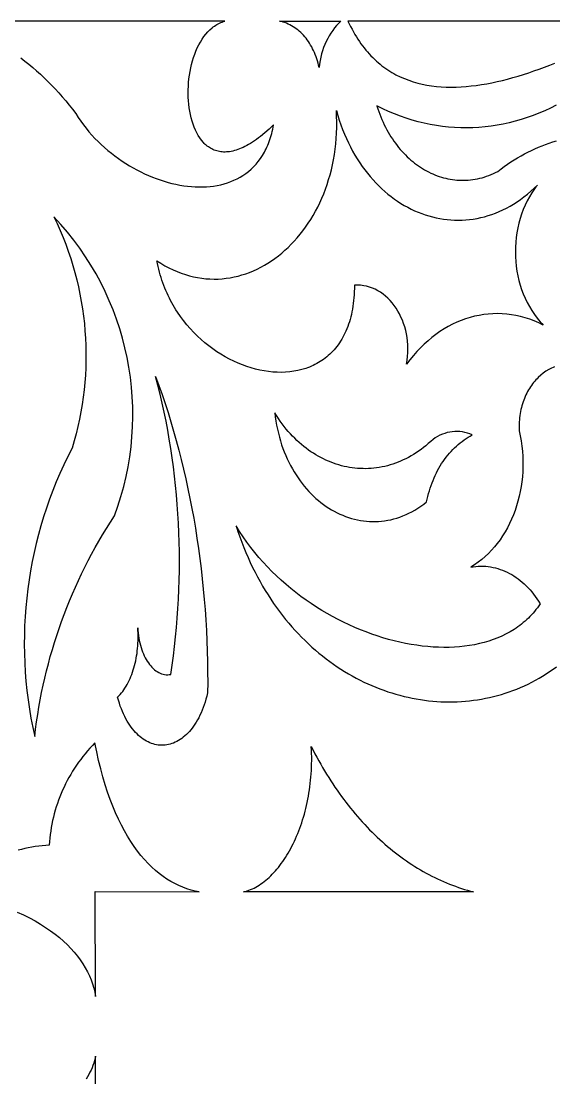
# Model space of a CAD drawing. Extents: x 599 to 929, y 27 to 457.
# Drawn here: x 694.5 to 731.7, y 343.7 to 417.4 of the extents above; entities that cross this region are included whole.
import ezdxf

# ---------------------------------------------------------------- set-up
doc = ezdxf.new("R2010")
doc.units = 0
doc.layers.add('LAYER_1', color=18, linetype='CONTINUOUS')

msp = doc.modelspace()

# ---------------------------------------------------------------- linework, layer by layer
at = {"layer": 'LAYER_1'}
for points in [[(694.467, 414.841), (694.744, 414.628), (695.019, 414.408), (695.291, 414.181), (695.56, 413.948), (695.825, 413.708), (696.088, 413.462), (696.347, 413.209), (696.603, 412.949), (696.855, 412.684), (697.104, 412.411), (697.349, 412.133), (697.591, 411.848), (697.828, 411.557), (698.062, 411.259), (698.292, 410.956), (698.462, 410.692), (698.639, 410.434), (698.824, 410.181), (699.016, 409.935), (699.215, 409.694), (699.421, 409.46), (699.633, 409.232), (699.851, 409.011), (700.075, 408.796), (700.304, 408.587), (700.539, 408.385), (700.778, 408.19), (701.022, 408.002), (701.27, 407.821), (701.522, 407.648), (701.777, 407.481), (702.036, 407.322), (702.297, 407.17), (702.561, 407.026), (702.828, 406.89), (703.096, 406.761), (703.367, 406.64), (703.638, 406.528), (703.911, 406.423), (704.184, 406.327), (704.458, 406.239), (704.731, 406.16), (705.005, 406.089), (705.278, 406.027), (705.551, 405.973), (705.822, 405.929), (706.092, 405.894), (706.36, 405.867), (706.626, 405.85), (706.889, 405.843), (707.15, 405.844), (707.408, 405.856), (707.662, 405.877), (707.913, 405.908), (708.16, 405.948), (708.403, 405.999), (708.641, 406.06), (708.875, 406.131), (709.103, 406.212), (709.325, 406.304), (709.542, 406.407), (709.753, 406.52), (709.957, 406.644), (710.154, 406.778), (710.345, 406.924), (710.528, 407.081), (710.703, 407.249), (710.871, 407.428), (711.03, 407.619), (711.18, 407.822), (711.322, 408.036), (711.389, 408.147), (711.454, 408.261), (711.516, 408.379), (711.577, 408.499), (711.634, 408.622), (711.689, 408.749), (711.742, 408.878), (711.792, 409.011), (711.839, 409.146), (711.884, 409.285), (711.926, 409.426), (711.966, 409.571), (712.002, 409.719), (712.036, 409.87), (712.067, 410.024), (712.095, 410.181), (711.783, 409.884), (711.479, 409.615), (711.185, 409.373), (711.04, 409.262), (710.898, 409.158), (710.759, 409.059), (710.621, 408.967), (710.485, 408.882), (710.352, 408.802), (710.22, 408.728), (710.091, 408.66), (709.964, 408.599), (709.839, 408.542), (709.716, 408.492), (709.596, 408.447), (709.477, 408.408), (709.361, 408.374), (709.246, 408.345), (709.134, 408.322), (709.024, 408.303), (708.916, 408.29), (708.81, 408.282), (708.706, 408.278), (708.604, 408.28), (708.504, 408.286), (708.407, 408.297), (708.311, 408.312), (708.218, 408.331), (708.127, 408.355), (708.037, 408.383), (707.95, 408.416), (707.865, 408.452), (707.782, 408.493), (707.701, 408.537), (707.622, 408.585), (707.546, 408.637), (707.471, 408.693), (707.398, 408.752), (707.328, 408.814), (707.259, 408.88), (707.193, 408.949), (707.066, 409.097), (706.947, 409.257), (706.837, 409.428), (706.734, 409.61), (706.64, 409.802), (706.554, 410.003), (706.476, 410.212), (706.406, 410.429), (706.345, 410.654), (706.291, 410.885), (706.245, 411.121), (706.207, 411.363), (706.178, 411.608), (706.156, 411.858), (706.142, 412.11), (706.136, 412.364), (706.138, 412.62), (706.148, 412.876), (706.166, 413.133), (706.191, 413.388), (706.225, 413.643), (706.266, 413.895), (706.315, 414.144), (706.372, 414.39), (706.436, 414.632), (706.509, 414.869), (706.589, 415.1), (706.676, 415.325), (706.772, 415.543), (706.875, 415.752), (706.986, 415.954), (707.104, 416.146), (707.23, 416.329), (707.363, 416.5), (707.505, 416.661), (707.653, 416.809), (707.809, 416.945), (707.89, 417.008), (707.973, 417.067), (708.058, 417.123), (708.144, 417.176), (708.233, 417.224), (708.323, 417.269), (708.415, 417.31), (708.509, 417.347), (708.605, 417.379), (708.702, 417.408), (689.381, 417.41)], [(737.815, 417.407), (717.285, 417.407), (717.377, 417.214), (717.471, 417.025), (717.567, 416.841), (717.666, 416.662), (717.767, 416.488), (717.87, 416.318), (717.975, 416.153), (718.082, 415.993), (718.192, 415.836), (718.303, 415.685), (718.417, 415.538), (718.533, 415.395), (718.65, 415.257), (718.77, 415.122), (718.891, 414.993), (719.015, 414.867), (719.14, 414.746), (719.267, 414.628), (719.396, 414.515), (719.527, 414.406), (719.659, 414.301), (719.794, 414.2), (719.929, 414.103), (720.067, 414.009), (720.206, 413.92), (720.347, 413.834), (720.49, 413.752), (720.633, 413.674), (720.926, 413.529), (721.224, 413.398), (721.528, 413.281), (721.837, 413.178), (722.152, 413.088), (722.471, 413.011), (722.795, 412.947), (723.124, 412.895), (723.456, 412.855), (723.793, 412.827), (724.133, 412.811), (724.477, 412.805), (724.825, 412.81), (725.175, 412.825), (725.528, 412.85), (725.883, 412.885), (726.241, 412.929), (726.601, 412.982), (726.963, 413.044), (727.326, 413.114), (727.691, 413.192), (728.057, 413.278), (728.424, 413.371), (728.791, 413.471), (729.159, 413.578), (729.527, 413.691), (729.896, 413.809), (730.263, 413.934), (730.631, 414.063), (730.997, 414.198), (731.363, 414.337), (731.728, 414.481)], [(731.82, 411.55), (731.419, 411.348), (731.015, 411.16), (730.608, 410.985), (730.198, 410.824), (729.786, 410.677), (729.371, 410.543), (728.955, 410.424), (728.536, 410.318), (728.117, 410.226), (727.695, 410.148), (727.273, 410.083), (726.849, 410.033), (726.425, 409.996), (726, 409.973), (725.575, 409.964), (725.15, 409.968), (724.725, 409.987), (724.3, 410.019), (723.876, 410.066), (723.452, 410.126), (723.03, 410.2), (722.609, 410.288), (722.189, 410.39), (721.77, 410.506), (721.354, 410.636), (720.939, 410.779), (720.527, 410.937), (720.117, 411.108), (719.71, 411.294), (719.306, 411.493), (719.369, 411.296), (719.436, 411.101), (719.506, 410.91), (719.58, 410.722), (719.657, 410.538), (719.737, 410.357), (719.821, 410.179), (719.907, 410.005), (719.997, 409.834), (720.09, 409.667), (720.186, 409.504), (720.285, 409.344), (720.386, 409.188), (720.491, 409.035), (720.598, 408.886), (720.708, 408.741), (720.82, 408.6), (720.935, 408.462), (721.052, 408.329), (721.172, 408.199), (721.294, 408.073), (721.418, 407.951), (721.544, 407.834), (721.673, 407.72), (721.803, 407.61), (721.935, 407.505), (722.07, 407.404), (722.206, 407.306), (722.343, 407.214), (722.483, 407.125), (722.624, 407.041), (722.767, 406.961), (722.911, 406.885), (723.056, 406.814), (723.203, 406.748), (723.351, 406.685), (723.501, 406.628), (723.651, 406.575), (723.803, 406.526), (723.956, 406.483), (724.109, 406.443), (724.263, 406.409), (724.419, 406.379), (724.574, 406.355), (724.731, 406.335), (724.888, 406.32), (725.046, 406.309), (725.204, 406.304), (725.363, 406.304), (725.521, 406.308), (725.68, 406.318), (725.84, 406.333), (725.999, 406.353), (726.159, 406.378), (726.318, 406.409), (726.477, 406.444), (726.637, 406.485), (726.796, 406.531), (726.954, 406.583), (727.112, 406.64), (727.27, 406.702), (727.428, 406.77), (727.585, 406.843), (727.741, 406.922), (727.966, 407.097), (728.193, 407.266), (728.422, 407.429), (728.654, 407.586), (728.888, 407.737), (729.124, 407.881), (729.362, 408.019), (729.602, 408.151), (729.844, 408.277), (730.087, 408.396), (730.333, 408.509), (730.58, 408.616), (730.828, 408.717), (731.078, 408.811), (731.33, 408.898), (731.582, 408.979), (731.836, 409.054)], [(731.697, 393.289), (731.595, 393.248), (731.494, 393.203), (731.296, 393.101), (731.102, 392.985), (730.915, 392.854), (730.735, 392.709), (730.561, 392.55), (730.478, 392.466), (730.396, 392.378), (730.316, 392.287), (730.239, 392.193), (730.163, 392.096), (730.09, 391.996), (730.02, 391.893), (729.952, 391.787), (729.886, 391.678), (729.823, 391.567), (729.763, 391.452), (729.706, 391.335), (729.651, 391.215), (729.599, 391.093), (729.551, 390.968), (729.505, 390.841), (729.463, 390.712), (729.423, 390.58), (729.387, 390.445), (729.355, 390.309), (729.326, 390.17), (729.3, 390.029), (729.278, 389.886), (729.259, 389.742), (729.245, 389.595), (729.234, 389.446), (729.227, 389.295), (729.224, 389.143), (729.225, 388.989), (729.23, 388.833), (729.308, 388.477), (729.372, 388.119), (729.422, 387.762), (729.459, 387.404), (729.484, 387.046), (729.495, 386.689), (729.494, 386.334), (729.48, 385.98), (729.454, 385.629), (729.416, 385.281), (729.366, 384.936), (729.304, 384.595), (729.231, 384.258), (729.146, 383.926), (729.05, 383.6), (728.942, 383.279), (728.824, 382.964), (728.695, 382.656), (728.556, 382.355), (728.406, 382.062), (728.245, 381.777), (728.075, 381.501), (727.895, 381.234), (727.705, 380.976), (727.506, 380.729), (727.297, 380.492), (727.079, 380.266), (726.852, 380.052), (726.616, 379.85), (726.371, 379.661), (726.118, 379.484), (725.856, 379.321), (726.031, 379.349), (726.205, 379.369), (726.379, 379.382), (726.552, 379.387), (726.725, 379.385), (726.897, 379.375), (727.069, 379.358), (727.239, 379.333), (727.408, 379.302), (727.576, 379.263), (727.743, 379.217), (727.908, 379.165), (728.072, 379.105), (728.234, 379.038), (728.394, 378.965), (728.551, 378.885), (728.707, 378.799), (728.86, 378.706), (729.011, 378.606), (729.159, 378.5), (729.305, 378.388), (729.448, 378.269), (729.587, 378.145), (729.724, 378.014), (729.857, 377.877), (729.987, 377.734), (730.114, 377.585), (730.236, 377.431), (730.355, 377.271), (730.47, 377.105), (730.581, 376.933), (730.688, 376.756), (730.596, 376.621), (730.501, 376.489), (730.404, 376.361), (730.303, 376.235), (730.199, 376.113), (730.093, 375.994), (729.983, 375.878), (729.871, 375.766), (729.756, 375.656), (729.638, 375.55), (729.518, 375.446), (729.395, 375.346), (729.27, 375.249), (729.141, 375.155), (729.011, 375.064), (728.878, 374.976), (728.605, 374.81), (728.322, 374.655), (728.031, 374.513), (727.731, 374.383), (727.424, 374.264), (727.108, 374.158), (726.785, 374.063), (726.455, 373.98), (726.118, 373.908), (725.775, 373.849), (725.426, 373.8), (725.072, 373.763), (724.712, 373.737), (724.348, 373.722), (723.979, 373.719), (723.605, 373.727), (723.229, 373.745), (722.848, 373.775), (722.465, 373.815), (722.079, 373.866), (721.691, 373.928), (721.3, 374), (720.908, 374.083), (720.515, 374.176), (720.122, 374.279), (719.727, 374.393), (719.333, 374.517), (718.939, 374.651), (718.545, 374.795), (718.152, 374.949), (717.761, 375.113), (717.371, 375.287), (716.984, 375.471), (716.599, 375.664), (716.216, 375.866), (715.837, 376.078), (715.462, 376.3), (715.09, 376.531), (714.722, 376.771), (714.36, 377.02), (714.002, 377.278), (713.649, 377.546), (713.302, 377.822), (712.961, 378.107), (712.627, 378.401), (712.299, 378.704), (711.979, 379.015), (711.666, 379.334), (711.361, 379.663), (711.065, 379.999), (710.776, 380.344), (710.497, 380.697), (710.227, 381.058), (709.967, 381.427), (709.717, 381.805), (709.478, 382.19), (709.604, 381.807), (709.735, 381.43), (709.872, 381.059), (710.015, 380.695), (710.162, 380.336), (710.315, 379.983), (710.472, 379.636), (710.634, 379.295), (710.802, 378.96), (710.974, 378.631), (711.15, 378.308), (711.331, 377.992), (711.517, 377.681), (711.707, 377.376), (711.901, 377.077), (712.099, 376.784), (712.301, 376.498), (712.508, 376.217), (712.718, 375.942), (712.932, 375.674), (713.149, 375.411), (713.37, 375.155), (713.595, 374.904), (713.823, 374.66), (714.054, 374.422), (714.289, 374.189), (714.526, 373.963), (714.767, 373.743), (715.011, 373.529), (715.257, 373.322), (715.506, 373.12), (715.758, 372.924), (716.012, 372.735), (716.269, 372.552), (716.528, 372.374), (716.789, 372.203), (717.052, 372.038), (717.318, 371.879), (717.585, 371.727), (717.854, 371.58), (718.125, 371.44), (718.398, 371.305), (718.673, 371.177), (718.948, 371.055), (719.226, 370.94), (719.504, 370.83), (719.784, 370.727), (720.064, 370.63), (720.346, 370.539), (720.629, 370.454), (720.913, 370.375), (721.197, 370.303), (721.482, 370.237), (721.767, 370.177), (722.053, 370.123), (722.339, 370.075), (722.626, 370.034), (722.912, 369.999), (723.199, 369.97), (723.486, 369.948), (723.772, 369.931), (724.058, 369.921), (724.344, 369.917), (724.63, 369.92), (724.915, 369.929), (725.199, 369.944), (725.483, 369.965), (725.766, 369.992), (726.048, 370.026), (726.329, 370.066), (726.609, 370.113), (726.888, 370.166), (727.166, 370.225), (727.442, 370.29), (727.717, 370.362), (727.99, 370.44), (728.261, 370.524), (728.531, 370.615), (728.799, 370.712), (729.065, 370.815), (729.329, 370.925), (729.591, 371.041), (729.85, 371.163), (730.108, 371.292), (730.363, 371.427), (730.615, 371.568), (730.865, 371.716), (731.112, 371.87), (731.356, 372.031), (731.598, 372.198), (731.836, 372.371)], [(694.204, 355.259), (694.639, 355.058), (695.055, 354.85), (695.452, 354.635), (695.83, 354.414), (696.189, 354.187), (696.529, 353.955), (696.851, 353.716), (697.154, 353.473), (697.44, 353.224), (697.708, 352.971), (697.958, 352.713), (698.191, 352.451), (698.407, 352.185), (698.606, 351.916), (698.789, 351.643), (698.955, 351.367), (699.105, 351.089), (699.239, 350.807), (699.357, 350.524), (699.46, 350.238), (699.548, 349.951), (699.62, 349.662), (699.678, 349.373), (699.644, 356.695), (706.907, 356.661), (706.619, 356.719), (706.333, 356.792), (706.048, 356.88), (705.765, 356.984), (705.483, 357.103), (705.204, 357.238), (704.928, 357.39), (704.654, 357.557), (704.384, 357.741), (704.117, 357.942), (703.853, 358.16), (703.593, 358.395), (703.338, 358.647), (703.086, 358.917), (702.84, 359.205), (702.598, 359.511), (702.362, 359.836), (702.131, 360.179), (701.906, 360.54), (701.687, 360.921), (701.474, 361.321), (701.268, 361.741), (701.069, 362.18), (700.876, 362.639), (700.691, 363.118), (700.514, 363.618), (700.345, 364.138), (700.183, 364.679), (700.031, 365.241), (699.887, 365.824), (699.752, 366.429), (699.626, 367.055), (699.449, 366.872), (699.277, 366.685), (699.109, 366.494), (698.946, 366.301), (698.788, 366.104), (698.634, 365.904), (698.486, 365.701), (698.342, 365.495), (698.203, 365.286), (698.07, 365.074), (697.941, 364.86), (697.817, 364.643), (697.698, 364.424), (697.584, 364.202), (697.475, 363.979), (697.372, 363.753), (697.273, 363.525), (697.18, 363.295), (697.092, 363.063), (697.009, 362.829), (696.932, 362.594), (696.86, 362.357), (696.793, 362.119), (696.732, 361.879), (696.676, 361.638), (696.626, 361.396), (696.581, 361.153), (696.542, 360.909), (696.508, 360.664), (696.48, 360.418), (696.458, 360.171), (696.441, 359.924), (696.196, 359.907), (695.951, 359.885), (695.707, 359.857), (695.464, 359.823), (695.222, 359.783), (694.981, 359.738), (694.741, 359.687), (694.502, 359.631), (694.264, 359.569)], [(699.679, 323.792), (699.677, 345.207), (699.64, 345.043), (699.596, 344.88), (699.545, 344.718), (699.488, 344.556), (699.426, 344.394), (699.357, 344.234), (699.282, 344.074), (699.201, 343.916), (699.114, 343.758), (699.022, 343.602)]]:
    msp.add_lwpolyline(points, dxfattribs=at)
for points in [[(712.511, 417.409), (716.798, 417.408), (716.643, 417.26), (716.496, 417.104), (716.356, 416.938), (716.223, 416.764), (716.098, 416.582), (715.98, 416.393), (715.87, 416.196), (715.768, 415.993), (715.674, 415.783), (715.589, 415.567), (715.513, 415.346), (715.445, 415.12), (715.386, 414.889), (715.337, 414.653), (715.297, 414.414), (715.267, 414.171), (715.234, 414.328), (715.197, 414.483), (715.155, 414.635), (715.109, 414.784), (715.06, 414.93), (715.006, 415.074), (714.948, 415.214), (714.887, 415.351), (714.821, 415.485), (714.753, 415.615), (714.68, 415.742), (714.604, 415.865), (714.525, 415.984), (714.443, 416.1), (714.357, 416.212), (714.269, 416.319), (714.177, 416.423), (714.082, 416.522), (713.985, 416.617), (713.885, 416.708), (713.783, 416.794), (713.678, 416.875), (713.57, 416.951), (713.461, 417.023), (713.349, 417.09), (713.235, 417.151), (713.119, 417.208), (713.001, 417.259), (712.881, 417.305), (712.759, 417.345), (712.636, 417.38)], [(703.948, 400.696), (704.229, 400.515), (704.511, 400.349), (704.794, 400.196), (705.079, 400.058), (705.364, 399.934), (705.65, 399.823), (705.937, 399.726), (706.224, 399.643), (706.51, 399.572), (706.797, 399.515), (707.083, 399.471), (707.369, 399.439), (707.654, 399.42), (707.938, 399.414), (708.221, 399.419), (708.503, 399.437), (708.783, 399.467), (709.061, 399.508), (709.337, 399.561), (709.612, 399.625), (709.883, 399.701), (710.152, 399.788), (710.419, 399.885), (710.682, 399.993), (710.943, 400.112), (711.2, 400.241), (711.453, 400.38), (711.703, 400.53), (711.948, 400.689), (712.19, 400.858), (712.427, 401.037), (712.659, 401.224), (712.887, 401.421), (713.109, 401.628), (713.327, 401.843), (713.539, 402.066), (713.746, 402.298), (713.946, 402.539), (714.141, 402.788), (714.33, 403.044), (714.512, 403.309), (714.687, 403.581), (714.856, 403.861), (715.018, 404.148), (715.172, 404.443), (715.32, 404.744), (715.459, 405.052), (715.591, 405.367), (715.715, 405.688), (715.83, 406.016), (715.937, 406.35), (716.036, 406.69), (716.126, 407.035), (716.206, 407.387), (716.278, 407.743), (716.34, 408.106), (716.392, 408.473), (716.435, 408.845), (716.467, 409.222), (716.49, 409.604), (716.502, 409.99), (716.503, 410.381), (716.493, 410.775), (716.473, 411.174), (716.571, 410.831), (716.677, 410.495), (716.79, 410.166), (716.91, 409.844), (717.037, 409.529), (717.171, 409.222), (717.311, 408.922), (717.457, 408.629), (717.61, 408.344), (717.769, 408.066), (717.933, 407.796), (718.103, 407.533), (718.279, 407.278), (718.46, 407.031), (718.646, 406.792), (718.837, 406.561), (719.032, 406.337), (719.233, 406.122), (719.438, 405.915), (719.647, 405.715), (719.86, 405.524), (720.077, 405.342), (720.298, 405.167), (720.523, 405.001), (720.751, 404.844), (720.982, 404.695), (721.217, 404.554), (721.454, 404.423), (721.694, 404.3), (721.937, 404.185), (722.182, 404.08), (722.429, 403.983), (722.679, 403.896), (722.93, 403.817), (723.183, 403.748), (723.437, 403.688), (723.693, 403.636), (723.95, 403.595), (724.209, 403.562), (724.468, 403.539), (724.727, 403.526), (724.988, 403.522), (725.248, 403.527), (725.509, 403.543), (725.77, 403.568), (726.03, 403.602), (726.291, 403.647), (726.551, 403.701), (726.81, 403.766), (727.068, 403.841), (727.325, 403.925), (727.581, 404.02), (727.836, 404.125), (728.089, 404.24), (728.341, 404.366), (728.591, 404.502), (728.838, 404.649), (729.084, 404.806), (729.327, 404.974), (729.567, 405.152), (729.805, 405.342), (730.04, 405.542), (730.272, 405.753), (730.5, 405.974), (730.399, 405.844), (730.301, 405.711), (730.116, 405.438), (729.945, 405.155), (729.787, 404.864), (729.644, 404.566), (729.514, 404.26), (729.399, 403.948), (729.297, 403.63), (729.209, 403.308), (729.134, 402.981), (729.074, 402.651), (729.027, 402.318), (728.993, 401.983), (728.973, 401.647), (728.967, 401.31), (728.975, 400.974), (728.996, 400.638), (729.03, 400.305), (729.078, 399.973), (729.139, 399.645), (729.214, 399.32), (729.302, 399), (729.404, 398.685), (729.518, 398.377), (729.646, 398.075), (729.788, 397.78), (729.942, 397.493), (730.11, 397.216), (730.291, 396.948), (730.485, 396.69), (730.587, 396.565), (730.692, 396.443), (730.801, 396.325), (730.912, 396.209), (730.6, 396.36), (730.285, 396.495), (729.968, 396.614), (729.649, 396.717), (729.329, 396.804), (729.008, 396.875), (728.686, 396.93), (728.363, 396.969), (728.04, 396.994), (727.718, 397.002), (727.396, 396.995), (727.075, 396.973), (726.756, 396.936), (726.437, 396.884), (726.121, 396.816), (725.808, 396.734), (725.496, 396.637), (725.188, 396.526), (724.883, 396.399), (724.582, 396.259), (724.285, 396.104), (723.992, 395.934), (723.704, 395.751), (723.42, 395.553), (723.143, 395.341), (722.87, 395.116), (722.604, 394.876), (722.345, 394.623), (722.092, 394.357), (721.846, 394.076), (721.607, 393.783), (721.377, 393.476), (721.42, 393.749), (721.45, 394.02), (721.467, 394.29), (721.471, 394.557), (721.463, 394.821), (721.442, 395.081), (721.41, 395.338), (721.366, 395.59), (721.311, 395.837), (721.245, 396.079), (721.168, 396.314), (721.082, 396.544), (720.985, 396.766), (720.88, 396.98), (720.765, 397.187), (720.641, 397.385), (720.508, 397.574), (720.368, 397.753), (720.22, 397.923), (720.064, 398.081), (719.901, 398.229), (719.732, 398.366), (719.555, 398.49), (719.373, 398.601), (719.185, 398.7), (718.991, 398.785), (718.793, 398.856), (718.589, 398.912), (718.381, 398.953), (718.169, 398.979), (718.061, 398.986), (717.953, 398.989), (717.844, 398.987), (717.734, 398.982), (717.731, 398.759), (717.725, 398.54), (717.714, 398.327), (717.699, 398.117), (717.679, 397.912), (717.656, 397.712), (717.628, 397.515), (717.596, 397.324), (717.561, 397.136), (717.521, 396.953), (717.478, 396.774), (717.431, 396.6), (717.38, 396.43), (717.326, 396.264), (717.268, 396.102), (717.207, 395.945), (717.142, 395.791), (717.074, 395.642), (717.003, 395.498), (716.928, 395.357), (716.85, 395.22), (716.769, 395.088), (716.685, 394.96), (716.598, 394.835), (716.509, 394.715), (716.416, 394.599), (716.321, 394.487), (716.223, 394.379), (716.122, 394.275), (716.019, 394.175), (715.913, 394.078), (715.804, 393.986), (715.694, 393.898), (715.581, 393.814), (715.466, 393.733), (715.348, 393.656), (715.229, 393.584), (715.107, 393.515), (714.984, 393.449), (714.858, 393.388), (714.731, 393.33), (714.602, 393.277), (714.471, 393.227), (714.339, 393.18), (714.069, 393.098), (713.793, 393.031), (713.513, 392.979), (713.227, 392.941), (712.937, 392.917), (712.643, 392.907), (712.346, 392.911), (712.046, 392.929), (711.744, 392.961), (711.44, 393.006), (711.136, 393.064), (710.83, 393.135), (710.524, 393.22), (710.219, 393.318), (709.915, 393.428), (709.612, 393.551), (709.311, 393.686), (709.013, 393.834), (708.717, 393.994), (708.425, 394.166), (708.137, 394.349), (707.854, 394.545), (707.576, 394.752), (707.303, 394.971), (707.037, 395.201), (706.777, 395.442), (706.524, 395.694), (706.279, 395.957), (706.042, 396.23), (705.814, 396.514), (705.595, 396.809), (705.386, 397.114), (705.285, 397.27), (705.187, 397.429), (705.092, 397.59), (704.999, 397.754), (704.91, 397.92), (704.823, 398.089), (704.739, 398.26), (704.658, 398.433), (704.58, 398.609), (704.506, 398.787), (704.434, 398.968), (704.366, 399.151), (704.302, 399.336), (704.24, 399.524), (704.182, 399.713), (704.128, 399.906), (704.078, 400.1), (704.031, 400.296), (703.987, 400.495)], [(696.772, 403.755), (696.995, 403.282), (697.208, 402.805), (697.408, 402.324), (697.596, 401.84), (697.773, 401.351), (697.938, 400.86), (698.091, 400.365), (698.233, 399.868), (698.362, 399.367), (698.48, 398.865), (698.586, 398.36), (698.68, 397.852), (698.762, 397.344), (698.832, 396.833), (698.89, 396.321), (698.936, 395.808), (698.97, 395.294), (698.992, 394.78), (699.002, 394.264), (699, 393.749), (698.986, 393.233), (698.96, 392.718), (698.922, 392.203), (698.872, 391.688), (698.81, 391.174), (698.735, 390.662), (698.649, 390.15), (698.55, 389.64), (698.439, 389.131), (698.316, 388.625), (698.18, 388.12), (698.033, 387.618), (697.737, 387.036), (697.455, 386.449), (697.187, 385.856), (696.932, 385.259), (696.691, 384.657), (696.464, 384.051), (696.25, 383.44), (696.049, 382.825), (695.863, 382.207), (695.69, 381.585), (695.531, 380.96), (695.386, 380.332), (695.254, 379.701), (695.137, 379.068), (695.033, 378.432), (694.943, 377.794), (694.868, 377.154), (694.806, 376.513), (694.758, 375.871), (694.724, 375.227), (694.705, 374.582), (694.699, 373.937), (694.708, 373.291), (694.731, 372.645), (694.768, 371.999), (694.819, 371.354), (694.884, 370.709), (694.964, 370.064), (695.058, 369.421), (695.167, 368.779), (695.29, 368.138), (695.427, 367.5), (695.489, 368.015), (695.558, 368.529), (695.635, 369.041), (695.719, 369.552), (695.811, 370.061), (695.91, 370.569), (696.017, 371.074), (696.131, 371.578), (696.252, 372.08), (696.38, 372.58), (696.516, 373.077), (696.659, 373.573), (696.809, 374.066), (696.966, 374.557), (697.131, 375.045), (697.302, 375.531), (697.481, 376.014), (697.666, 376.495), (697.859, 376.972), (698.059, 377.447), (698.265, 377.919), (698.479, 378.388), (698.699, 378.854), (698.926, 379.317), (699.161, 379.777), (699.401, 380.233), (699.649, 380.686), (699.904, 381.135), (700.165, 381.581), (700.433, 382.024), (700.707, 382.462), (700.989, 382.897), (701.229, 383.574), (701.444, 384.255), (701.635, 384.941), (701.8, 385.63), (701.94, 386.322), (702.055, 387.016), (702.146, 387.712), (702.212, 388.409), (702.253, 389.106), (702.271, 389.803), (702.264, 390.499), (702.233, 391.193), (702.178, 391.885), (702.1, 392.574), (701.998, 393.259), (701.872, 393.941), (701.723, 394.617), (701.551, 395.288), (701.356, 395.954), (701.138, 396.612), (700.896, 397.263), (700.632, 397.906), (700.346, 398.54), (700.037, 399.165), (699.706, 399.78), (699.352, 400.385), (698.976, 400.978), (698.579, 401.56), (698.16, 402.129), (697.718, 402.685), (697.256, 403.227)], [(702.613, 375.092), (702.624, 374.906), (702.64, 374.724), (702.662, 374.545), (702.689, 374.37), (702.721, 374.198), (702.758, 374.031), (702.799, 373.868), (702.845, 373.71), (702.896, 373.556), (702.951, 373.408), (703.009, 373.264), (703.072, 373.126), (703.139, 372.994), (703.209, 372.867), (703.283, 372.747), (703.36, 372.633), (703.44, 372.525), (703.523, 372.424), (703.61, 372.33), (703.699, 372.243), (703.79, 372.163), (703.884, 372.091), (703.98, 372.026), (704.079, 371.97), (704.179, 371.922), (704.281, 371.882), (704.385, 371.851), (704.49, 371.829), (704.597, 371.816), (704.705, 371.812), (704.814, 371.817), (704.924, 371.833), (705.02, 372.483), (705.109, 373.136), (705.189, 373.791), (705.26, 374.448), (705.323, 375.106), (705.377, 375.765), (705.423, 376.426), (705.461, 377.087), (705.49, 377.749), (705.511, 378.412), (705.523, 379.075), (705.527, 379.737), (705.523, 380.399), (705.51, 381.061), (705.489, 381.722), (705.459, 382.382), (705.421, 383.041), (705.375, 383.698), (705.321, 384.353), (705.258, 385.007), (705.187, 385.659), (705.108, 386.308), (705.02, 386.954), (704.924, 387.598), (704.82, 388.239), (704.708, 388.876), (704.588, 389.51), (704.459, 390.14), (704.322, 390.767), (704.177, 391.388), (704.024, 392.006), (703.862, 392.619), (704.09, 391.997), (704.31, 391.37), (704.524, 390.736), (704.73, 390.096), (704.929, 389.451), (705.121, 388.8), (705.306, 388.145), (705.483, 387.483), (705.653, 386.817), (705.816, 386.147), (705.972, 385.471), (706.12, 384.791), (706.261, 384.107), (706.394, 383.419), (706.52, 382.727), (706.638, 382.031), (706.749, 381.332), (706.852, 380.63), (706.948, 379.924), (707.036, 379.215), (707.117, 378.503), (707.19, 377.789), (707.255, 377.072), (707.312, 376.353), (707.362, 375.632), (707.404, 374.909), (707.438, 374.184), (707.464, 373.457), (707.483, 372.729), (707.493, 372), (707.496, 371.27), (707.491, 370.538), (707.437, 370.32), (707.378, 370.109), (707.316, 369.904), (707.251, 369.706), (707.181, 369.515), (707.109, 369.33), (707.033, 369.152), (706.953, 368.981), (706.871, 368.816), (706.785, 368.658), (706.697, 368.507), (706.606, 368.363), (706.513, 368.225), (706.417, 368.094), (706.318, 367.97), (706.217, 367.852), (706.115, 367.741), (706.01, 367.637), (705.903, 367.54), (705.795, 367.449), (705.685, 367.366), (705.574, 367.289), (705.461, 367.218), (705.347, 367.155), (705.232, 367.098), (705.116, 367.048), (704.999, 367.005), (704.881, 366.969), (704.763, 366.94), (704.644, 366.917), (704.525, 366.901), (704.406, 366.892), (704.286, 366.89), (704.167, 366.895), (704.047, 366.906), (703.928, 366.925), (703.81, 366.95), (703.691, 366.982), (703.574, 367.021), (703.457, 367.067), (703.341, 367.12), (703.226, 367.179), (703.113, 367.246), (703, 367.319), (702.889, 367.4), (702.779, 367.487), (702.672, 367.581), (702.565, 367.682), (702.461, 367.79), (702.359, 367.905), (702.259, 368.027), (702.161, 368.156), (702.065, 368.291), (701.972, 368.434), (701.882, 368.584), (701.794, 368.741), (701.709, 368.904), (701.627, 369.075), (701.549, 369.252), (701.473, 369.437), (701.401, 369.629), (701.333, 369.827), (701.268, 370.033), (701.207, 370.246), (701.3, 370.339), (701.391, 370.438), (701.48, 370.543), (701.565, 370.652), (701.648, 370.767), (701.727, 370.886), (701.804, 371.01), (701.878, 371.138), (701.948, 371.27), (702.016, 371.406), (702.08, 371.547), (702.141, 371.691), (702.199, 371.838), (702.254, 371.989), (702.305, 372.143), (702.353, 372.301), (702.397, 372.461), (702.438, 372.624), (702.475, 372.789), (702.509, 372.957), (702.539, 373.127), (702.565, 373.298), (702.587, 373.472), (702.606, 373.648), (702.621, 373.825), (702.632, 374.003), (702.639, 374.183), (702.642, 374.363), (702.641, 374.544), (702.636, 374.727), (702.627, 374.909)], [(725.958, 388.542), (725.787, 388.611), (725.615, 388.669), (725.441, 388.714), (725.266, 388.748), (725.09, 388.77), (724.914, 388.779), (724.738, 388.777), (724.563, 388.764), (724.388, 388.738), (724.215, 388.701), (724.043, 388.652), (723.873, 388.591), (723.705, 388.519), (723.54, 388.435), (723.379, 388.34), (723.22, 388.233), (723.057, 388.08), (722.892, 387.933), (722.724, 387.792), (722.555, 387.657), (722.384, 387.528), (722.212, 387.405), (722.037, 387.288), (721.861, 387.177), (721.684, 387.072), (721.505, 386.973), (721.325, 386.88), (721.144, 386.793), (720.961, 386.711), (720.778, 386.636), (720.594, 386.567), (720.408, 386.503), (720.222, 386.446), (720.035, 386.394), (719.848, 386.348), (719.66, 386.308), (719.472, 386.273), (719.283, 386.245), (719.094, 386.222), (718.905, 386.205), (718.716, 386.194), (718.527, 386.188), (718.337, 386.189), (718.148, 386.194), (717.96, 386.206), (717.771, 386.223), (717.583, 386.246), (717.396, 386.275), (717.209, 386.309), (717.022, 386.349), (716.837, 386.395), (716.652, 386.446), (716.469, 386.502), (716.286, 386.564), (716.104, 386.632), (715.924, 386.705), (715.745, 386.784), (715.567, 386.869), (715.39, 386.958), (715.216, 387.054), (715.042, 387.154), (714.871, 387.261), (714.701, 387.372), (714.533, 387.489), (714.368, 387.612), (714.204, 387.74), (714.042, 387.873), (713.883, 388.011), (713.725, 388.155), (713.571, 388.305), (713.418, 388.459), (713.268, 388.619), (713.121, 388.784), (712.977, 388.955), (712.835, 389.13), (712.697, 389.311), (712.561, 389.498), (712.428, 389.689), (712.299, 389.886), (712.173, 390.087), (712.21, 389.793), (712.254, 389.503), (712.305, 389.217), (712.363, 388.936), (712.427, 388.66), (712.498, 388.389), (712.575, 388.123), (712.658, 387.862), (712.748, 387.606), (712.843, 387.355), (712.944, 387.109), (713.05, 386.869), (713.163, 386.634), (713.28, 386.405), (713.403, 386.181), (713.53, 385.964), (713.663, 385.752), (713.8, 385.545), (713.942, 385.345), (714.088, 385.151), (714.239, 384.963), (714.394, 384.781), (714.553, 384.605), (714.716, 384.436), (714.882, 384.273), (715.052, 384.117), (715.226, 383.968), (715.403, 383.825), (715.583, 383.689), (715.766, 383.559), (715.952, 383.437), (716.141, 383.322), (716.332, 383.214), (716.526, 383.113), (716.722, 383.02), (716.92, 382.934), (717.121, 382.855), (717.323, 382.784), (717.527, 382.721), (717.733, 382.665), (717.94, 382.617), (718.148, 382.577), (718.358, 382.545), (718.568, 382.521), (718.78, 382.505), (718.992, 382.498), (719.204, 382.498), (719.418, 382.507), (719.631, 382.525), (719.845, 382.551), (720.059, 382.586), (720.272, 382.629), (720.486, 382.682), (720.699, 382.743), (720.911, 382.813), (721.123, 382.893), (721.334, 382.981), (721.543, 383.079), (721.752, 383.186), (721.96, 383.302), (722.166, 383.428), (722.37, 383.564), (722.573, 383.709), (722.774, 383.864), (722.815, 384.061), (722.86, 384.256), (722.909, 384.449), (722.963, 384.639), (723.021, 384.827), (723.083, 385.011), (723.149, 385.194), (723.22, 385.373), (723.294, 385.549), (723.373, 385.722), (723.455, 385.892), (723.541, 386.058), (723.631, 386.221), (723.724, 386.381), (723.821, 386.537), (723.922, 386.689), (724.026, 386.838), (724.134, 386.982), (724.244, 387.123), (724.359, 387.259), (724.476, 387.392), (724.596, 387.52), (724.72, 387.643), (724.846, 387.762), (724.976, 387.877), (725.108, 387.987), (725.243, 388.092), (725.381, 388.192), (725.521, 388.287), (725.664, 388.377), (725.81, 388.462)], [(714.728, 366.798), (714.855, 366.548), (714.984, 366.301), (715.114, 366.056), (715.247, 365.814), (715.381, 365.575), (715.518, 365.338), (715.657, 365.104), (715.797, 364.873), (715.939, 364.644), (716.083, 364.418), (716.229, 364.194), (716.377, 363.974), (716.527, 363.756), (716.678, 363.54), (716.831, 363.328), (716.986, 363.118), (717.143, 362.911), (717.301, 362.707), (717.461, 362.506), (717.622, 362.307), (717.786, 362.112), (717.95, 361.919), (718.117, 361.73), (718.285, 361.543), (718.454, 361.359), (718.625, 361.178), (718.798, 361), (718.972, 360.825), (719.148, 360.653), (719.325, 360.484), (719.503, 360.318), (719.683, 360.155), (719.864, 359.995), (720.046, 359.839), (720.23, 359.685), (720.416, 359.535), (720.602, 359.387), (720.79, 359.243), (720.979, 359.102), (721.169, 358.964), (721.361, 358.83), (721.553, 358.698), (721.747, 358.57), (721.942, 358.445), (722.138, 358.324), (722.335, 358.206), (722.534, 358.091), (722.733, 357.979), (722.934, 357.871), (723.135, 357.766), (723.338, 357.664), (723.541, 357.566), (723.745, 357.471), (723.951, 357.38), (724.157, 357.292), (724.364, 357.208), (724.572, 357.127), (724.781, 357.05), (724.991, 356.976), (725.202, 356.905), (725.413, 356.839), (725.625, 356.775), (725.838, 356.716), (726.052, 356.66), (710.006, 356.661), (710.128, 356.693), (710.251, 356.73), (710.373, 356.773), (710.494, 356.821), (710.615, 356.874), (710.735, 356.932), (710.854, 356.995), (710.973, 357.063), (711.091, 357.136), (711.209, 357.214), (711.325, 357.297), (711.44, 357.385), (711.555, 357.477), (711.668, 357.574), (711.781, 357.675), (711.892, 357.781), (712.002, 357.891), (712.11, 358.005), (712.217, 358.124), (712.323, 358.247), (712.428, 358.374), (712.531, 358.505), (712.632, 358.64), (712.732, 358.78), (712.83, 358.922), (712.926, 359.069), (713.02, 359.22), (713.113, 359.374), (713.204, 359.531), (713.292, 359.693), (713.379, 359.857), (713.464, 360.025), (713.546, 360.197), (713.626, 360.371), (713.704, 360.549), (713.78, 360.73), (713.853, 360.914), (713.924, 361.101), (713.993, 361.291), (714.059, 361.484), (714.122, 361.68), (714.183, 361.878), (714.241, 362.079), (714.296, 362.283), (714.348, 362.489), (714.397, 362.698), (714.444, 362.909), (714.487, 363.122), (714.528, 363.338), (714.565, 363.555), (714.599, 363.775), (714.63, 363.997), (714.658, 364.221), (714.682, 364.447), (714.703, 364.675), (714.72, 364.904), (714.734, 365.136), (714.745, 365.369), (714.751, 365.603), (714.754, 365.839), (714.753, 366.077), (714.749, 366.316), (714.741, 366.556)]]:
    msp.add_lwpolyline(points, close=True, dxfattribs=at)

doc.saveas('drawing.dxf')
